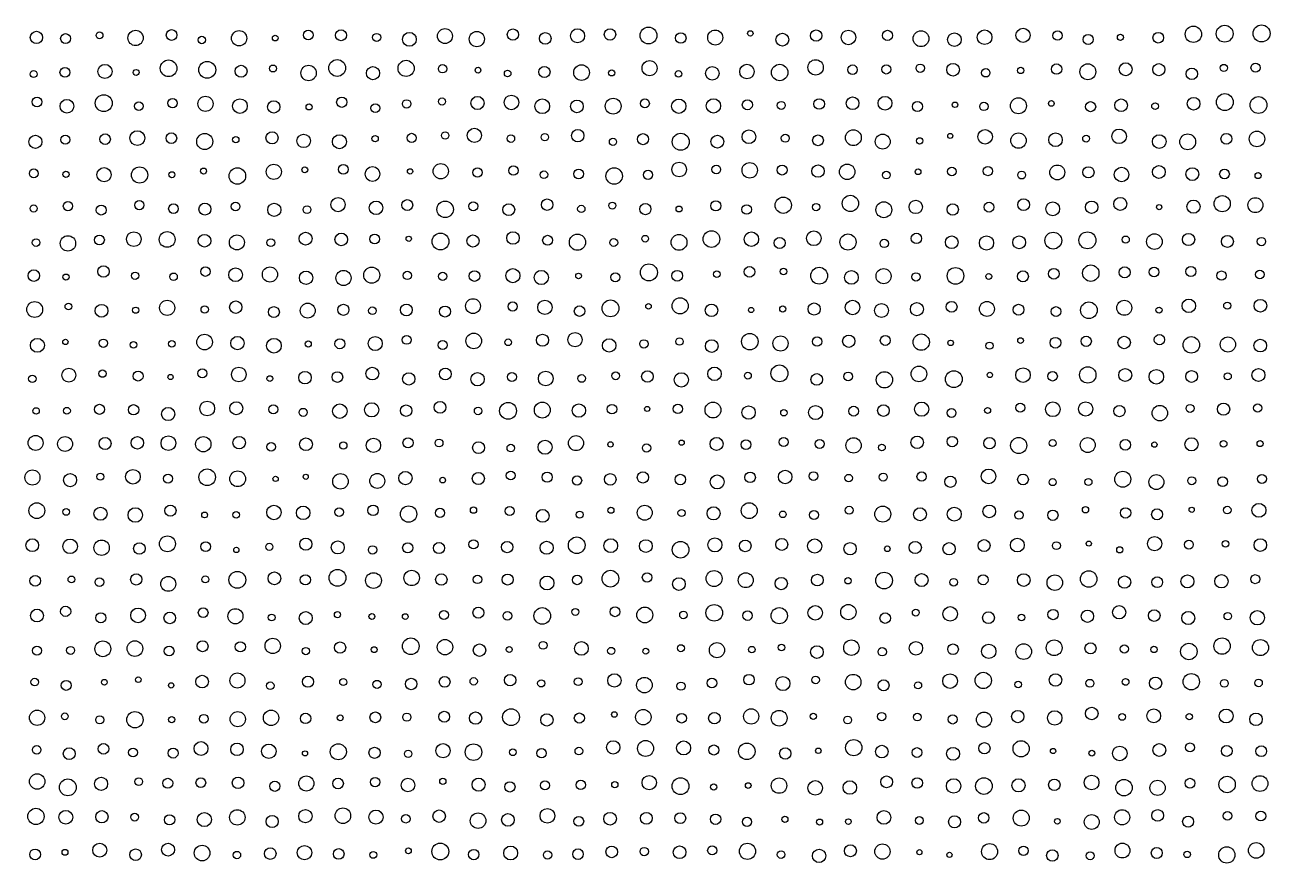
# Model space of a CAD drawing. Extents: x -295 to 305, y -195 to 205.
# Drawn here: x 231.5 to 304.7, y -44.6 to 4.7 of the extents above; entities that cross this region are included whole.
import ezdxf

# ---------------------------------------------------------------- set-up
doc = ezdxf.new("R2010")
doc.units = 0

msp = doc.modelspace()

# ---------------------------------------------------------------- linework, layer by layer
at = {"layer": 'VIA'}
for centre, radius in [((240.0825, 4.1022), 0.3139), ((250.0458, 4.0883), 0.3232), ((256.1574, 4.037), 0.4388), ((260.1508, 4.127), 0.3307), ((263.9519, 4.0575), 0.4135), ((265.8627, 4.1374), 0.3365), ((268.1237, 4.0699), 0.4949), ((277.9873, 4.0651), 0.334), ((287.8915, 3.9721), 0.4305), ((290.1499, 4.0831), 0.4145), ((300.1668, 4.1465), 0.4829), ((302.0063, 4.1798), 0.4968), ((304.1782, 4.1974), 0.4993), ((232.1346, 3.9612), 0.3614), ((233.8468, 3.8916), 0.2908), ((235.8475, 4.0826), 0.1982), ((237.9663, 3.9284), 0.4497), ((241.8631, 3.8095), 0.2174), ((244.052, 3.9093), 0.4484), ((246.1731, 3.9202), 0.167), ((248.1188, 4.1005), 0.2826), ((252.1426, 3.9617), 0.2377), ((254.0687, 3.8471), 0.4047), ((258.0314, 3.8639), 0.4489), ((262.0536, 3.9004), 0.3414), ((270.0234, 3.9258), 0.3122), ((272.0474, 3.9527), 0.4396), ((274.1139, 4.1959), 0.1599), ((275.9978, 3.8254), 0.3777), ((279.8829, 3.9581), 0.4275), ((282.1757, 4.0809), 0.2988), ((284.1486, 3.885), 0.4665), ((286.1161, 3.8283), 0.3986), ((292.1815, 4.0699), 0.2758), ((293.9818, 3.841), 0.2951), ((295.8776, 3.9618), 0.1823), ((298.1025, 3.9434), 0.3138), ((236.1634, 1.9575), 0.4144), ((239.9057, 2.1422), 0.4906), ((242.178, 2.052), 0.4961), ((244.1661, 1.9711), 0.3503), ((246.0453, 2.1326), 0.2047), ((248.1374, 1.8654), 0.4527), ((249.8141, 2.1602), 0.4944), ((251.9241, 1.8544), 0.3855), ((253.8719, 2.1375), 0.4747), ((256.0208, 2.1191), 0.2497), ((258.0999, 2.0314), 0.1697), ((262.0075, 1.9262), 0.3308), ((264.1871, 1.8913), 0.4613), ((268.1895, 2.1495), 0.4431), ((271.8741, 1.8472), 0.3979), ((273.9151, 1.9527), 0.427), ((275.8398, 1.8976), 0.4815), ((277.9544, 2.1986), 0.4507), ((280.1248, 2.0596), 0.2807), ((282.1104, 2.079), 0.2713), ((284.1068, 2.1478), 0.2465), ((286.0363, 2.0573), 0.3715), ((290.0118, 2.0166), 0.1884), ((292.1219, 2.0959), 0.3055), ((293.9598, 1.9404), 0.4673), ((296.1851, 2.0861), 0.3823), ((298.1359, 2.0658), 0.3562), ((301.9579, 2.1667), 0.2098), ((303.8224, 2.1796), 0.2682), ((231.9679, 1.8052), 0.2089), ((233.8095, 1.9043), 0.2897), ((237.997, 1.899), 0.1769), ((259.8432, 1.8396), 0.1947), ((265.9608, 1.8716), 0.1785), ((269.8935, 1.811), 0.1941), ((287.9601, 1.8771), 0.245), ((300.0746, 1.8176), 0.3353), ((232.1683, 0.1659), 0.2889), ((233.923, -0.0888), 0.4025), ((236.0907, 0.0906), 0.4975), ((238.1538, -0.082), 0.2499), ((240.1391, 0.0923), 0.2702), ((242.073, 0.0552), 0.4459), ((244.0994, -0.0813), 0.4325), ((246.0863, -0.1298), 0.362), ((248.1652, -0.1292), 0.1796), ((250.0865, 0.1477), 0.3009), ((252.0612, -0.1999), 0.2567), ((253.9045, 0.0459), 0.2508), ((255.9832, 0.1869), 0.2115), ((258.0696, 0.1012), 0.3848), ((260.0641, 0.1325), 0.4295), ((261.8766, -0.0886), 0.4353), ((263.9179, -0.0953), 0.3726), ((266.0476, -0.087), 0.4667), ((267.913, 0.0781), 0.2621), ((269.9074, -0.0862), 0.4217), ((271.9455, -0.0673), 0.4201), ((273.9398, -0.0014), 0.2965), ((275.9316, -0.0373), 0.2367), ((278.1594, 0.0437), 0.3117), ((280.1282, 0.0901), 0.375), ((282.034, 0.0865), 0.4079), ((283.9382, -0.1057), 0.2958), ((286.1475, -0.0046), 0.1595), ((287.8456, -0.1014), 0.246), ((289.878, -0.0618), 0.4706), ((291.8137, 0.0761), 0.1682), ((294.1237, -0.1136), 0.2971), ((295.9188, -0.0298), 0.3712), ((297.9118, -0.0819), 0.1952), ((300.1817, 0.0608), 0.3738), ((302.0158, 0.1558), 0.496), ((303.9926, -0.0161), 0.4957), ((257.8883, -1.8033), 0.418), ((263.9696, -1.819), 0.3623), ((287.9188, -1.8861), 0.4264), ((295.8016, -1.8594), 0.429), ((232.072, -2.1813), 0.383), ((233.8344, -2.0566), 0.2675), ((236.1711, -2.0242), 0.31), ((238.0692, -1.9628), 0.4347), ((240.0693, -1.9669), 0.3116), ((242.0317, -2.1654), 0.4736), ((243.8569, -2.0601), 0.1853), ((245.9893, -1.9483), 0.3567), ((247.8474, -2.1285), 0.3948), ((249.9496, -2.1727), 0.4122), ((252.0467, -1.9955), 0.1905), ((254.1971, -1.9525), 0.2715), ((256.1699, -1.8099), 0.2199), ((260.0349, -1.9936), 0.2194), ((262.0316, -1.9094), 0.2141), ((266.0356, -2.1824), 0.2118), ((267.8044, -2.0248), 0.3261), ((270.0191, -2.176), 0.5), ((272.1756, -2.1684), 0.3779), ((274.0338, -1.8855), 0.4038), ((276.1674, -1.9672), 0.237), ((278.093, -2.0917), 0.317), ((280.1729, -1.9392), 0.4671), ((281.8981, -2.1676), 0.4395), ((284.0689, -2.1239), 0.1854), ((285.869, -1.8347), 0.1507), ((289.8832, -2.108), 0.4549), ((292.0606, -2.0603), 0.3994), ((293.8606, -1.9951), 0.2011), ((298.1583, -2.1658), 0.4036), ((299.8324, -2.179), 0.4669), ((302.1066, -2.0036), 0.3181), ((303.9058, -2.0096), 0.4568), ((238.1989, -4.1338), 0.4788), ((246.0919, -3.9434), 0.4445), ((247.9128, -3.8295), 0.1716), ((250.1798, -3.8023), 0.2892), ((251.8952, -4.0746), 0.4328), ((255.9109, -3.9117), 0.4479), ((260.1817, -3.8731), 0.2763), ((269.9288, -3.8099), 0.4315), ((272.113, -3.8075), 0.2555), ((274.0789, -3.8563), 0.4546), ((275.9821, -3.8407), 0.2928), ((278.0928, -3.9037), 0.3633), ((279.8104, -3.9435), 0.4539), ((288.0856, -3.9008), 0.273), ((292.1629, -3.9849), 0.4371), ((293.9946, -3.9715), 0.3286), ((298.1372, -3.9538), 0.3759), ((231.9805, -4.0397), 0.2626), ((233.8676, -4.0985), 0.1833), ((236.1107, -4.1172), 0.4199), ((240.0972, -4.1156), 0.1773), ((241.9602, -3.8993), 0.1756), ((243.9484, -4.1914), 0.4889), ((254.1055, -3.9203), 0.1543), ((258.0683, -3.9836), 0.2684), ((261.9742, -4.1196), 0.2254), ((264.0193, -4.0716), 0.2882), ((266.108, -4.1927), 0.4827), ((268.0987, -4.122), 0.2674), ((282.1123, -4.1398), 0.2259), ((283.9783, -3.9433), 0.1677), ((285.9666, -3.9271), 0.2498), ((290.0713, -4.1367), 0.2304), ((295.9455, -4.1041), 0.4285), ((300.1064, -4.08), 0.3783), ((301.9954, -4.0748), 0.2857), ((303.968, -4.1676), 0.1753), ((233.9898, -5.9611), 0.2742), ((238.1855, -5.9044), 0.2715), ((240.1929, -6.1176), 0.2837), ((242.0404, -6.1402), 0.3515), ((243.8434, -5.984), 0.2609), ((246.1218, -6.1778), 0.3887), ((249.872, -5.8747), 0.4192), ((252.1034, -6.0634), 0.4006), ((253.9432, -5.9001), 0.3195), ((256.167, -6.1542), 0.4863), ((257.8188, -5.9727), 0.2649), ((259.9076, -6.1708), 0.3484), ((262.1619, -5.878), 0.337), ((266.0037, -5.9358), 0.202), ((267.9413, -6.1391), 0.3305), ((272.0826, -5.9477), 0.2972), ((276.0518, -5.9119), 0.4785), ((277.9802, -6.0184), 0.215), ((279.9993, -5.8079), 0.4796), ((281.9614, -6.1769), 0.4658), ((283.8376, -6.0123), 0.3928), ((286.0185, -6.1622), 0.3312), ((288.1487, -6.0252), 0.2903), ((290.183, -5.8796), 0.3455), ((291.8948, -6.1248), 0.406), ((294.1819, -6.0283), 0.3653), ((295.8668, -5.8326), 0.3798), ((300.1764, -5.9925), 0.3872), ((301.863, -5.821), 0.4751), ((303.812, -5.9062), 0.4395), ((231.9711, -6.0988), 0.2117), ((235.943, -6.1975), 0.29), ((248.046, -6.1698), 0.2294), ((264.1751, -6.129), 0.2151), ((269.9241, -6.1324), 0.1761), ((273.8996, -6.1615), 0.2802), ((298.1544, -6.0201), 0.153), ((232.1128, -8.1075), 0.2214), ((233.9877, -8.1549), 0.4524), ((235.8394, -7.9518), 0.2893), ((237.8629, -7.9089), 0.4331), ((239.8217, -7.9248), 0.4612), ((242.0167, -8.0037), 0.3734), ((243.9213, -8.0983), 0.441), ((245.9187, -8.1109), 0.2286), ((247.9616, -7.8759), 0.3785), ((250.0579, -7.9248), 0.3706), ((252.027, -7.9002), 0.2859), ((254.0265, -7.8867), 0.1534), ((255.8966, -8.0452), 0.4963), ((257.8045, -8.015), 0.3576), ((260.1577, -7.836), 0.3685), ((262.1937, -7.9743), 0.2926), ((263.9483, -8.0851), 0.4774), ((266.0836, -8.1049), 0.2301), ((267.93, -7.8789), 0.196), ((269.9194, -8.0938), 0.4678), ((271.8262, -7.8987), 0.4901), ((274.1744, -7.9084), 0.4271), ((275.8408, -8.1325), 0.3242), ((277.8486, -7.8522), 0.4338), ((279.8555, -8.0776), 0.4754), ((281.9924, -8.1544), 0.2507), ((283.8806, -7.8611), 0.308), ((285.9582, -8.0883), 0.3761), ((288.0041, -8.1312), 0.4183), ((289.9238, -8.0936), 0.3789), ((291.9268, -7.9925), 0.4945), ((293.9343, -7.9757), 0.4991), ((296.188, -7.9331), 0.2111), ((297.8738, -8.0523), 0.4602), ((299.8847, -7.9226), 0.3582), ((302.1682, -8.0432), 0.3515), ((304.1693, -8.051), 0.245), ((236.0793, -9.8095), 0.3389), ((268.1472, -9.8603), 0.4995), ((274.0676, -9.8308), 0.3135), ((294.1345, -9.9075), 0.4808), ((300.0215, -9.8057), 0.2975), ((231.9807, -10.0516), 0.3422), ((233.8716, -10.1369), 0.1801), ((237.9353, -10.0579), 0.2157), ((240.2, -10.1182), 0.2193), ((242.0719, -9.815), 0.2796), ((243.8469, -10.0008), 0.4014), ((245.8653, -9.9826), 0.4452), ((247.9878, -10.1762), 0.3932), ((250.1894, -10.1902), 0.4464), ((251.8494, -10.025), 0.4723), ((253.9446, -10.0424), 0.2442), ((256.0194, -10.0951), 0.2408), ((257.8915, -10.0752), 0.314), ((260.1533, -10.053), 0.413), ((261.818, -10.1617), 0.419), ((264.0121, -10.0728), 0.1677), ((266.1781, -10.1502), 0.2633), ((269.815, -10.058), 0.317), ((272.1378, -9.9647), 0.1924), ((276.0676, -9.8077), 0.1972), ((278.1578, -10.0573), 0.4951), ((280.0574, -10.1563), 0.4052), ((281.9469, -10.0834), 0.4418), ((283.8554, -10.1287), 0.2468), ((286.1778, -10.0656), 0.4894), ((288.135, -10.0996), 0.1708), ((290.143, -10.0957), 0.3235), ((291.9611, -9.9447), 0.3177), ((296.1235, -9.8615), 0.3245), ((297.855, -9.8412), 0.2815), ((301.82, -10.0483), 0.269), ((304.0676, -9.98), 0.2531), ((232.0322, -12.0448), 0.4672), ((234.017, -11.8658), 0.1993), ((239.8217, -11.9474), 0.4455), ((243.8536, -11.9061), 0.3646), ((248.0869, -12.1119), 0.441), ((257.8049, -11.847), 0.4366), ((260.136, -11.8692), 0.27), ((262.0325, -11.9184), 0.4216), ((265.8889, -11.9761), 0.4967), ((268.1262, -11.8599), 0.1622), ((269.9854, -11.8309), 0.4761), ((277.8679, -12.0167), 0.3596), ((280.1234, -11.9263), 0.4286), ((281.8223, -12.1015), 0.4099), ((283.9105, -12.027), 0.3869), ((285.9498, -11.885), 0.3181), ((288.0287, -12.0108), 0.441), ((294.0217, -12.0875), 0.4894), ((296.1046, -11.9458), 0.4414), ((299.8969, -11.8265), 0.3971), ((302.1614, -11.8182), 0.2119), ((304.1077, -11.8203), 0.373), ((235.9609, -12.1214), 0.3744), ((237.9741, -12.0843), 0.1814), ((242.029, -12.0417), 0.2162), ((246.0953, -12.1985), 0.3227), ((250.1859, -12.0614), 0.3268), ((251.889, -12.118), 0.2245), ((253.8877, -12.0706), 0.3483), ((256.1594, -12.1626), 0.3231), ((264.0697, -12.1407), 0.3093), ((271.8311, -12.0899), 0.3663), ((274.1592, -12.0745), 0.1556), ((276.021, -12.0134), 0.1815), ((289.8847, -12.0591), 0.3212), ((292.092, -12.1633), 0.2859), ((298.1449, -12.0834), 0.1767), ((232.1893, -14.1513), 0.4094), ((233.8395, -13.9519), 0.1562), ((236.0685, -14.027), 0.2433), ((240.0918, -14.0608), 0.1952), ((242.0224, -13.9619), 0.4576), ((243.9555, -14.0224), 0.3922), ((246.1003, -14.1764), 0.433), ((248.115, -14.0728), 0.1786), ((249.9773, -14.0635), 0.2908), ((252.0543, -14.0462), 0.4147), ((253.9082, -13.8293), 0.2628), ((256.0172, -14.1343), 0.2642), ((257.8476, -13.8937), 0.4575), ((259.8778, -13.9744), 0.1951), ((261.8941, -13.8527), 0.3548), ((263.8041, -13.8206), 0.4236), ((265.8115, -14.1588), 0.3949), ((267.854, -14.0681), 0.2453), ((269.9485, -13.9309), 0.2166), ((271.8452, -14.1964), 0.3713), ((274.0818, -13.9327), 0.4843), ((275.891, -14.04), 0.4455), ((278.0369, -13.9304), 0.2735), ((279.9032, -13.9087), 0.362), ((282.0491, -13.8668), 0.2913), ((284.1619, -13.9649), 0.4809), ((285.8897, -14.0087), 0.1623), ((290.0018, -13.8719), 0.1668), ((292.0554, -14.001), 0.3186), ((293.8662, -13.9151), 0.3018), ((296.0971, -13.9833), 0.3679), ((298.1674, -13.8189), 0.3036), ((300.0444, -14.126), 0.4837), ((302.1968, -14.1019), 0.4462), ((304.098, -14.1658), 0.3721), ((237.8441, -14.1279), 0.1934), ((288.1757, -14.1731), 0.2109), ((275.8227, -15.8013), 0.4967), ((284.0284, -15.8341), 0.4596), ((231.8927, -16.1245), 0.218), ((234.0389, -15.9075), 0.4092), ((236.0209, -15.8153), 0.2167), ((238.111, -15.9593), 0.2943), ((240.0185, -16.017), 0.1521), ((241.8851, -15.8034), 0.2661), ((244.0352, -15.8674), 0.4349), ((245.8595, -16.1093), 0.1686), ((247.9227, -16.0495), 0.3677), ((249.8325, -16.0184), 0.3117), ((251.8845, -15.8128), 0.3763), ((254.0288, -16.1298), 0.3639), ((256.1801, -15.8401), 0.3433), ((258.0707, -16.1455), 0.3937), ((260.0923, -16.0132), 0.2648), ((262.0836, -16.1028), 0.4317), ((264.1903, -16.0994), 0.2277), ((266.1974, -15.9425), 0.2299), ((268.0629, -15.9859), 0.3395), ((270.059, -16.1829), 0.4203), ((272.0063, -15.8299), 0.3985), ((273.9709, -15.9373), 0.1978), ((278.02, -16.1592), 0.3426), ((279.8672, -15.9788), 0.2575), ((282.0015, -16.1808), 0.4796), ((286.0825, -16.1452), 0.4938), ((288.1961, -15.8957), 0.1581), ((290.1485, -15.9015), 0.4277), ((291.8867, -15.9703), 0.2803), ((293.9556, -15.8934), 0.4842), ((296.1571, -15.8974), 0.382), ((297.9892, -16.0009), 0.427), ((300.0611, -15.9822), 0.3473), ((302.1902, -15.9749), 0.2067), ((303.9905, -15.8976), 0.3824), ((242.1753, -17.8685), 0.4348), ((243.8846, -17.8499), 0.3813), ((251.8477, -17.9446), 0.4193), ((255.8682, -17.8008), 0.3463), ((259.8673, -18.0078), 0.4965), ((261.8794, -17.9601), 0.4671), ((271.9166, -17.9587), 0.4665), ((284.1858, -17.9087), 0.419), ((289.9837, -17.8197), 0.2646), ((291.9021, -17.9114), 0.4317), ((293.8315, -17.8913), 0.4188), ((301.943, -17.9065), 0.3614), ((232.1119, -18.0107), 0.1902), ((233.9248, -18.0028), 0.2034), ((235.8399, -17.9171), 0.2969), ((237.849, -17.9451), 0.3035), ((239.8833, -18.1933), 0.3877), ((246.0625, -17.9211), 0.2686), ((247.8167, -18.0939), 0.2351), ((249.9739, -18.024), 0.4262), ((253.8716, -17.9924), 0.3374), ((258.1081, -18.0116), 0.2234), ((264.0325, -17.99), 0.3906), ((265.9789, -17.9064), 0.2789), ((268.0492, -17.8935), 0.1526), ((269.854, -17.8901), 0.2753), ((274.0135, -18.1071), 0.3933), ((276.0867, -18.1195), 0.1845), ((277.9483, -18.1085), 0.4138), ((280.1874, -18.0241), 0.2894), ((281.943, -17.9901), 0.344), ((285.9445, -18.1284), 0.262), ((288.0645, -17.985), 0.1759), ((295.8161, -18.0195), 0.3343), ((298.1943, -18.1384), 0.4549), ((299.9721, -17.8625), 0.2337), ((303.943, -17.8418), 0.241), ((232.0831, -19.8903), 0.4386), ((233.8191, -19.9526), 0.4365), ((236.1697, -19.9256), 0.3538), ((238.0674, -19.8875), 0.3708), ((239.8962, -19.908), 0.4329), ((241.9456, -19.9681), 0.4505), ((244.0587, -19.8804), 0.3687), ((247.9841, -19.9719), 0.3746), ((251.9496, -20.0358), 0.4216), ((253.9846, -19.8834), 0.2981), ((255.8102, -19.8994), 0.2305), ((262.0413, -20.1466), 0.4124), ((263.8626, -19.9046), 0.4425), ((270.0753, -19.8787), 0.1526), ((272.1265, -19.952), 0.3814), ((273.8587, -19.9935), 0.2844), ((276.0699, -19.8404), 0.2633), ((278.1885, -19.9512), 0.2608), ((280.1831, -20.0376), 0.4506), ((283.9236, -19.8613), 0.367), ((285.9863, -19.8113), 0.306), ((288.1743, -19.9107), 0.336), ((289.8943, -20.0429), 0.4729), ((291.8901, -19.9026), 0.2065), ((293.9525, -20.0195), 0.4412), ((296.1656, -20.0038), 0.3114), ((300.0594, -19.9751), 0.3887), ((301.9408, -19.9444), 0.1994), ((304.0901, -19.9326), 0.1793), ((245.9324, -20.1189), 0.252), ((250.1805, -20.0431), 0.2143), ((258.132, -20.172), 0.3511), ((260.0294, -20.1965), 0.2224), ((265.8912, -19.9815), 0.1591), ((268.0106, -20.1898), 0.2457), ((281.8541, -20.1562), 0.1953), ((297.8735, -19.9903), 0.1551), ((231.8999, -21.9274), 0.4438), ((234.1116, -22.0801), 0.386), ((235.895, -21.878), 0.2042), ((237.8089, -21.8821), 0.4294), ((239.8711, -21.9912), 0.2653), ((242.1749, -21.9107), 0.4887), ((243.968, -22.0013), 0.4642), ((246.1984, -22.0078), 0.1559), ((247.9676, -21.8856), 0.1507), ((250.0105, -22.1563), 0.4556), ((252.1767, -22.1297), 0.4408), ((253.8314, -21.9599), 0.3889), ((256.022, -22.0807), 0.1675), ((258.1209, -21.9849), 0.3561), ((260.024, -21.8089), 0.2598), ((262.164, -21.9065), 0.3001), ((263.9251, -22.1044), 0.2707), ((265.8796, -22.038), 0.3415), ((267.8005, -21.9197), 0.3335), ((269.9948, -22.0468), 0.3108), ((272.165, -22.1879), 0.4089), ((274.0998, -21.9183), 0.3098), ((276.1649, -21.8933), 0.3979), ((277.8297, -21.8415), 0.255), ((279.8949, -21.9603), 0.22), ((281.9265, -21.8997), 0.2345), ((284.1869, -21.8698), 0.2732), ((285.8771, -22.1764), 0.3309), ((288.123, -21.8609), 0.4298), ((290.1475, -22.0405), 0.3164), ((296.0149, -22.0292), 0.4691), ((297.9902, -22.1968), 0.44), ((300.0691, -22.1183), 0.2346), ((301.8902, -22.1714), 0.2846), ((304.1949, -22.0086), 0.2637), ((291.8901, -22.1959), 0.2085), ((293.9964, -22.1907), 0.2064), ((232.1546, -23.8768), 0.4654), ((274.0466, -23.8771), 0.4699), ((233.8845, -23.9514), 0.1987), ((235.9012, -24.0554), 0.3846), ((237.9477, -24.1326), 0.4274), ((240.0123, -23.8755), 0.3299), ((242.0239, -24.1297), 0.1729), ((243.8807, -24.1226), 0.1978), ((246.1009, -23.9843), 0.4271), ((247.8183, -24.0082), 0.3986), ((249.9337, -23.9633), 0.2493), ((251.9277, -23.8589), 0.3077), ((254.0197, -24.0791), 0.4807), ((255.8645, -24.0093), 0.272), ((257.8346, -23.8471), 0.1854), ((259.9565, -23.8997), 0.2655), ((261.9066, -24.1831), 0.3763), ((264.0752, -24.1115), 0.2074), ((265.9147, -23.8542), 0.1797), ((267.9065, -23.9991), 0.4387), ((270.0688, -24.0126), 0.2102), ((271.9526, -24.037), 0.3863), ((276.0202, -24.0934), 0.1949), ((277.8553, -24.1322), 0.2697), ((279.9249, -23.8519), 0.2331), ((281.9015, -24.0823), 0.4708), ((284.0914, -24.0884), 0.3812), ((286.1058, -24.0874), 0.4098), ((288.1662, -23.9183), 0.371), ((289.9111, -24.1375), 0.2467), ((291.9038, -24.1487), 0.3051), ((293.8235, -23.8253), 0.1843), ((296.1785, -24.0129), 0.3059), ((298.0317, -24.0943), 0.3223), ((300.0678, -23.8281), 0.1522), ((302.1603, -23.8402), 0.2211), ((304.021, -23.8572), 0.4099), ((231.8862, -25.9087), 0.3747), ((234.1138, -25.9778), 0.4282), ((235.9676, -26.0583), 0.4521), ((239.8378, -25.829), 0.4695), ((247.9751, -25.8449), 0.3557), ((257.837, -25.8595), 0.2713), ((263.9034, -25.9143), 0.4918), ((265.904, -25.937), 0.4062), ((267.9689, -25.9607), 0.3768), ((272.0321, -25.8889), 0.4142), ((273.8141, -25.9496), 0.3447), ((275.9636, -25.8617), 0.3527), ((277.8974, -25.9577), 0.4146), ((287.8587, -25.9348), 0.3537), ((289.8138, -25.899), 0.4052), ((297.8858, -25.8188), 0.4167), ((299.9044, -25.8773), 0.258), ((304.1008, -25.9017), 0.3692), ((238.188, -26.1022), 0.3375), ((242.083, -25.9919), 0.2825), ((243.8898, -26.1887), 0.155), ((245.8306, -26.001), 0.2098), ((249.8546, -26.0399), 0.3818), ((251.9023, -26.185), 0.2476), ((253.9652, -26.0681), 0.2992), ((255.8073, -26.0764), 0.3293), ((259.8169, -26.0152), 0.3334), ((262.1371, -26.0572), 0.3838), ((270.0116, -26.1769), 0.4883), ((279.9798, -26.1129), 0.3617), ((282.1683, -26.1195), 0.1639), ((283.8128, -26.0451), 0.3599), ((285.805, -26.1186), 0.3624), ((292.113, -25.9358), 0.2329), ((294.0156, -25.8148), 0.1525), ((295.8392, -26.1818), 0.1821), ((302.0592, -25.8313), 0.1935), ((232.0621, -28.0054), 0.3166), ((234.1921, -27.9218), 0.1987), ((238.0047, -27.92), 0.3356), ((239.8838, -28.1841), 0.4383), ((242.0604, -27.9207), 0.2051), ((243.9474, -27.9421), 0.495), ((246.1289, -27.8585), 0.3763), ((247.9475, -27.9468), 0.3004), ((249.8371, -27.8291), 0.4968), ((251.9546, -27.9875), 0.4629), ((254.1994, -27.8371), 0.4514), ((255.9431, -27.9299), 0.3352), ((258.0699, -27.9241), 0.2454), ((259.8393, -27.9291), 0.3246), ((262.1572, -28.1333), 0.408), ((263.9294, -27.9509), 0.281), ((265.8857, -27.8771), 0.4922), ((268.0418, -27.805), 0.2795), ((269.9164, -28.1934), 0.3732), ((271.9816, -27.8693), 0.471), ((273.8458, -27.9686), 0.438), ((275.934, -28.1636), 0.363), ((278.0562, -27.9612), 0.3452), ((279.8616, -28.0024), 0.1846), ((281.9778, -27.9868), 0.4905), ((284.1869, -27.9585), 0.384), ((287.8013, -27.9391), 0.2953), ((290.1897, -27.9618), 0.3723), ((292.0169, -28.1121), 0.4577), ((294.0124, -27.9002), 0.4851), ((296.1191, -28.0747), 0.3606), ((298.0404, -28.0849), 0.318), ((299.8168, -28.0387), 0.381), ((301.818, -28.0324), 0.3933), ((303.8013, -27.9066), 0.2657), ((235.8345, -28.0864), 0.2538), ((286.07, -28.0856), 0.2235), ((232.1711, -30.0469), 0.3773), ((233.8514, -29.8014), 0.3014), ((235.9224, -30.177), 0.2961), ((238.1111, -30.0377), 0.4326), ((239.9737, -30.1896), 0.3397), ((241.9395, -29.8737), 0.2859), ((243.8347, -30.089), 0.4448), ((245.964, -30.1618), 0.2006), ((247.97, -30.1947), 0.382), ((249.8354, -29.9991), 0.1831), ((251.8598, -30.103), 0.1718), ((253.8206, -30.1074), 0.1683), ((256.0924, -30.0136), 0.2647), ((258.1235, -29.8792), 0.3214), ((259.8313, -30.0655), 0.2597), ((261.8817, -30.0717), 0.4892), ((263.8223, -29.8351), 0.2051), ((266.1594, -29.825), 0.29), ((267.9073, -30.0139), 0.4684), ((270.1819, -30.0103), 0.2231), ((271.994, -29.8857), 0.4879), ((273.9509, -30.0508), 0.2803), ((275.8138, -30.0571), 0.4762), ((277.9285, -29.8869), 0.4269), ((279.8776, -29.844), 0.4498), ((282.0468, -30.1968), 0.309), ((283.8399, -29.8743), 0.1991), ((285.8647, -29.9499), 0.4275), ((288.1172, -30.1742), 0.3463), ((290.0568, -30.1642), 0.1928), ((291.9141, -29.9869), 0.304), ((293.9367, -30.09), 0.3633), ((295.8034, -29.8543), 0.3897), ((297.8618, -30.0474), 0.3438), ((299.8651, -30.1913), 0.3845), ((302.1871, -30.0824), 0.2188), ((303.9267, -30.1779), 0.4202), ((246.0285, -31.8327), 0.4524), ((254.1483, -31.8534), 0.4895), ((256.1582, -31.909), 0.4534), ((280.0548, -31.9367), 0.4521), ((291.9813, -31.9423), 0.4626), ((301.8526, -31.8449), 0.4822), ((304.1116, -31.9335), 0.4724), ((232.1651, -32.1123), 0.2678), ((234.1413, -32.094), 0.2346), ((236.0386, -32.0024), 0.4632), ((237.9242, -31.9885), 0.4603), ((239.9377, -32.1378), 0.2865), ((241.9025, -31.8504), 0.323), ((244.1246, -31.8886), 0.2999), ((247.9782, -32.1365), 0.2129), ((249.9889, -31.9281), 0.3301), ((251.9946, -32.0528), 0.1722), ((258.1883, -32.0832), 0.3658), ((259.9364, -32.0447), 0.1764), ((261.927, -31.8004), 0.2318), ((264.1808, -31.9775), 0.4022), ((265.9317, -32.1264), 0.2097), ((267.9661, -32.1449), 0.1755), ((270.0316, -31.9668), 0.2051), ((272.1505, -32.0811), 0.4465), ((274.1956, -32.0515), 0.193), ((275.944, -31.9241), 0.1934), ((278.0302, -32.1927), 0.3718), ((281.8674, -32.1743), 0.2459), ((283.8496, -31.9717), 0.3976), ((286.0348, -32.0298), 0.3128), ((288.1352, -32.1532), 0.4204), ((290.1897, -32.1672), 0.4629), ((294.1182, -31.9713), 0.3267), ((296.1104, -32.0103), 0.2395), ((297.8495, -32.0421), 0.1862), ((299.9018, -32.1617), 0.4845), ((238.1246, -33.8194), 0.1673), ((241.8785, -33.9301), 0.3713), ((243.9536, -33.8689), 0.4448), ((248.1009, -33.9416), 0.3264), ((256.1404, -33.9492), 0.3166), ((259.9855, -33.8489), 0.337), ((266.1212, -33.8636), 0.3953), ((274.0364, -33.8202), 0.3094), ((276.0297, -34.0486), 0.4159), ((277.9543, -33.8352), 0.221), ((280.1649, -33.9609), 0.4559), ((285.8579, -33.9053), 0.4297), ((287.8108, -33.8662), 0.4806), ((292.0572, -33.8359), 0.3678), ((297.9438, -34.0291), 0.3612), ((300.0414, -33.9392), 0.4809), ((232.0375, -33.9604), 0.2256), ((233.8844, -34.1562), 0.29), ((236.1276, -33.9708), 0.1682), ((240.0552, -34.1575), 0.1563), ((245.8841, -34.1789), 0.2245), ((250.1726, -33.9601), 0.206), ((252.1607, -34.0951), 0.237), ((254.1719, -34.073), 0.339), ((257.8477, -33.9152), 0.2173), ((261.819, -34.0362), 0.2116), ((263.9912, -33.9391), 0.2277), ((267.8852, -34.1388), 0.4566), ((270.0363, -34.1985), 0.2406), ((271.8531, -34.0199), 0.2853), ((281.9512, -34.1507), 0.3214), ((283.9795, -34.1549), 0.2064), ((289.8624, -34.0981), 0.1957), ((294.079, -34.0324), 0.2336), ((296.1822, -33.954), 0.1946), ((301.983, -34.0383), 0.2281), ((303.9996, -34.0116), 0.2207), ((232.1726, -36.0569), 0.4482), ((233.8031, -35.9751), 0.1995), ((237.9255, -36.1731), 0.4816), ((241.9788, -36.1159), 0.2579), ((243.9733, -36.1424), 0.4468), ((245.9329, -36.0644), 0.4545), ((247.9637, -36.0962), 0.3052), ((252.0637, -36.0339), 0.3157), ((253.915, -36.0238), 0.2392), ((256.114, -35.9995), 0.3189), ((257.9596, -36.0779), 0.3636), ((260.0423, -36.0208), 0.4939), ((262.1517, -36.1875), 0.3634), ((264.0594, -36.0742), 0.2978), ((266.1191, -35.866), 0.1646), ((267.8191, -36.0226), 0.4549), ((270.0733, -36.0883), 0.2814), ((272.0009, -36.0822), 0.3383), ((274.1643, -35.9803), 0.4475), ((275.8092, -36.0856), 0.4623), ((277.8179, -35.973), 0.1813), ((281.8368, -35.9884), 0.2473), ((283.9347, -36.0183), 0.2236), ((287.854, -36.1686), 0.4441), ((289.8382, -35.9905), 0.359), ((292.0137, -36.0681), 0.4251), ((294.1897, -35.807), 0.3687), ((295.9743, -36.0109), 0.1962), ((297.8374, -35.9443), 0.4044), ((299.9277, -35.995), 0.1912), ((302.0962, -35.9541), 0.4074), ((303.8472, -36.1508), 0.3664), ((235.8584, -36.1805), 0.2402), ((240.0903, -36.1651), 0.1836), ((249.9986, -36.0631), 0.1736), ((279.8413, -36.1951), 0.2279), ((286.0135, -36.1545), 0.2721), ((280.1966, -37.8194), 0.4776), ((232.1482, -37.9469), 0.2515), ((234.0643, -38.172), 0.3491), ((236.0785, -37.8862), 0.3098), ((237.8147, -38.1031), 0.2596), ((240.1705, -38.137), 0.2937), ((241.8128, -37.8712), 0.4075), ((243.9287, -37.9185), 0.3692), ((245.8012, -38.0286), 0.4243), ((247.9284, -38.1549), 0.151), ((249.8855, -38.0592), 0.4728), ((252.0164, -38.1212), 0.3281), ((253.9946, -38.1796), 0.2214), ((256.043, -37.9981), 0.4195), ((257.8363, -38.0811), 0.4878), ((260.1489, -38.0883), 0.1995), ((261.8377, -38.1479), 0.2736), ((264.0304, -38.0182), 0.2266), ((266.0527, -37.8004), 0.3932), ((267.9517, -37.8645), 0.4688), ((270.1912, -37.837), 0.4113), ((271.9674, -37.9564), 0.2961), ((273.9064, -38.0362), 0.4862), ((276.1643, -38.1631), 0.3318), ((278.11, -38.001), 0.1616), ((281.848, -38.0492), 0.3684), ((283.9114, -38.104), 0.2878), ((286.0359, -38.1795), 0.3786), ((287.8787, -37.8551), 0.3322), ((290.0368, -37.8836), 0.4764), ((291.915, -38.0165), 0.1537), ((294.1936, -38.1408), 0.1686), ((295.8369, -38.1579), 0.4302), ((298.1595, -37.957), 0.3773), ((299.9701, -37.8022), 0.2589), ((302.1302, -38.0115), 0.32), ((304.1578, -38.0261), 0.3176), ((232.1801, -39.8071), 0.4539), ((248.0055, -39.9224), 0.4458), ((268.1691, -39.8756), 0.4209), ((282.1278, -39.83), 0.3487), ((294.182, -39.8681), 0.4326), ((302.1483, -39.9851), 0.4841), ((304.0836, -39.9301), 0.4635), ((233.9807, -40.1532), 0.4963), ((235.9333, -39.9486), 0.3853), ((238.1495, -39.8172), 0.2267), ((239.8594, -39.9122), 0.2919), ((241.8023, -39.8784), 0.2854), ((243.9888, -39.8861), 0.3422), ((246.1532, -40.0902), 0.2986), ((249.8691, -39.9245), 0.3131), ((252.0492, -39.8471), 0.2758), ((253.981, -40.0169), 0.3991), ((256.0322, -39.8037), 0.1828), ((258.1336, -39.9941), 0.3844), ((259.9739, -40.1271), 0.3032), ((262.0378, -40.0349), 0.2691), ((264.1428, -40.0062), 0.2768), ((266.1451, -39.9895), 0.1837), ((270.0064, -40.0838), 0.4912), ((271.9614, -40.1373), 0.184), ((273.9898, -40.0471), 0.1647), ((275.8005, -40.0505), 0.4539), ((277.9324, -40.1858), 0.4284), ((279.9636, -40.1638), 0.3989), ((283.929, -39.8948), 0.3114), ((286.0665, -40.0687), 0.4267), ((287.8516, -40.0764), 0.4912), ((289.8796, -40.0361), 0.3892), ((291.9901, -40.0009), 0.3382), ((296.0843, -40.1723), 0.4829), ((298.0609, -40.1803), 0.4496), ((299.9646, -39.91), 0.289), ((232.1062, -41.8631), 0.4786), ((233.8594, -41.9139), 0.4057), ((235.9831, -41.8858), 0.3624), ((237.909, -41.905), 0.2285), ((242.0082, -42.0498), 0.4134), ((243.9456, -41.9216), 0.4544), ((247.9481, -41.848), 0.3922), ((250.1556, -41.8228), 0.4564), ((252.0976, -41.904), 0.4175), ((255.8122, -41.8509), 0.3675), ((258.1053, -42.114), 0.4576), ((259.8621, -42.065), 0.3714), ((262.1799, -41.829), 0.4314), ((265.8647, -42.0015), 0.3741), ((268.0041, -41.9727), 0.3468), ((269.9938, -41.9659), 0.3206), ((272.0705, -42.0318), 0.3076), ((281.9668, -41.9196), 0.4031), ((287.8385, -41.9479), 0.3092), ((290.045, -41.9612), 0.4727), ((295.9754, -41.9136), 0.4454), ((298.0663, -41.8036), 0.3455), ((302.1711, -41.8245), 0.2551), ((304.1322, -41.8426), 0.2881), ((239.9647, -42.0637), 0.3033), ((245.9958, -42.1613), 0.3545), ((253.8565, -41.9981), 0.2516), ((264.0279, -42.1507), 0.2874), ((273.9228, -42.1807), 0.2679), ((276.1461, -42.0377), 0.1812), ((278.1876, -42.1987), 0.1794), ((279.8778, -42.1682), 0.1664), ((284.0546, -42.1017), 0.2303), ((286.1235, -42.1785), 0.3544), ((292.1697, -42.1494), 0.166), ((294.1913, -42.1882), 0.4376), ((299.8588, -42.1683), 0.3226), ((232.0579, -44.0994), 0.3181), ((233.8147, -43.9758), 0.1724), ((235.8552, -43.8458), 0.4115), ((237.9659, -44.116), 0.3411), ((239.8759, -43.8185), 0.3796), ((241.8755, -44.0172), 0.461), ((243.9245, -44.1345), 0.218), ((245.8855, -44.0523), 0.3393), ((247.8967, -43.9942), 0.4227), ((249.9104, -44.0688), 0.3135), ((251.9415, -44.1247), 0.2015), ((254.0066, -43.8887), 0.1703), ((255.8815, -43.9233), 0.4945), ((257.8488, -44.1087), 0.3034), ((260.0204, -44.0165), 0.4093), ((262.1904, -44.1317), 0.2429), ((263.98, -44.0822), 0.3111), ((265.9638, -43.9474), 0.3419), ((267.873, -43.9279), 0.2444), ((269.9511, -43.9738), 0.3736), ((271.8698, -43.8632), 0.2657), ((273.9446, -43.9176), 0.4754), ((275.9215, -44.1077), 0.2275), ((278.1553, -44.1834), 0.3912), ((280, -43.8849), 0.3499), ((281.8818, -43.93), 0.4518), ((284.0553, -43.9685), 0.1517), ((288.1806, -43.933), 0.4719), ((290.1766, -43.8835), 0.271), ((291.8739, -44.1608), 0.3368), ((295.9946, -43.8692), 0.4357), ((298.0149, -44.0133), 0.3242), ((299.8039, -44.0948), 0.193), ((302.1332, -44.1297), 0.4789), ((303.8595, -43.8622), 0.4569), ((285.8245, -44.1266), 0.1529), ((294.0972, -44.1773), 0.2331)]:
    msp.add_circle(centre, radius, dxfattribs=at)

doc.saveas('drawing.dxf')
